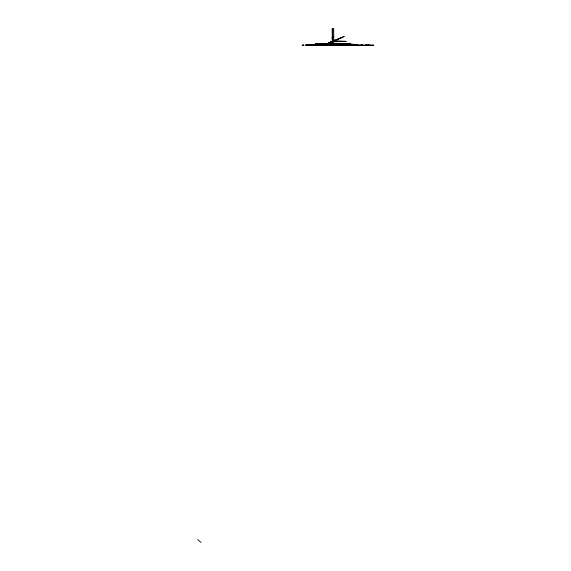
<?xml version="1.0" encoding="UTF-8"?>
<svg xmlns="http://www.w3.org/2000/svg" width="571" height="571" viewBox="0 0 571 571"><rect width="100%" height="100%" fill="white"/><g stroke="black" fill="none" stroke-linecap="round" stroke-linejoin="round"><path stroke-width="0.86" d="M302.252 45.28L303.908 45.073L302.252 45.073M319.346 45.28L320.731 45.073L319.346 45.073M321.701 45.28L323.193 45.073L315.577 45.28L317.34 45.28L317.312 44.795M320.552 45.287L320.352 45.28C325.149 45.33 326.327 44.973 331.537 45.023C331.958 45.437 330.602 45.33 330.488 45.188C331.137 45.858 330.987 43.831 333.835 44.567M328.361 45.173L326.412 45.309L330.124 45.28L326.491 45.287L327.133 45.173M330.68 44.759C335.527 46.479 328.304 44.41 327.647 45.18M327.961 45.28L329.203 45.295L327.997 45.18M332.022 44.681L331.915 45.28L325.863 44.931L331.565 45.28L331.587 44.545L331.623 45.188L330.959 45.195L331.701 45.287M332.051 45.18C332.85 44.41 316.584 45.345 331.965 44.859M338.796 44.766L332.186 45.287L335.391 45.195L335.391 44.702M332.722 45.28L332.693 28.55L333.728 28.55L333.728 43.51L333.236 43.51L333.236 45.195M321.773 45.28L328.703 44.831C320.395 44.859 337.989 45.423 332.243 44.788C331.537 44.345 335.691 45.544 334.67 45.073M335.206 45.28L335.156 44.674L332.9 44.702C332.222 45.787 332.593 44.046 331.972 45.073L324.778 44.895C321.223 45.302 326.298 45.066 324.778 45.109L331.594 44.988L330.802 45.188L331.223 45.28M336.497 45.073L337.175 45.073M336.847 44.838L340.352 44.959M337.796 44.345L334.485 44.345L333.728 45.023L340.337 45.287L340.016 45.052L340.816 44.645M341.173 45.28L341.051 44.881L352.543 45.273L344.549 44.638M342.079 44.788L342.878 45.073L342.343 45.28L342.343 44.795L352.321 44.816M352.243 45.28L352.543 45.066L335.734 44.916L335.741 44.424L337.49 44.467M316.948 45.18L322.536 45.173M370.508 45.073L373.298 45.28L361.893 45.28L370.722 45.28M311.666 45.287L314.578 45.08L311.666 45.073M330.202 45.066C326.384 44.674 336.997 45.066 326.498 44.959C328.975 45.53 320.338 45.245 326.455 45.152M326.498 44.959L327.683 45.173M334.556 45.28C331.18 44.088 337.204 45.694 334.306 45.195M339.281 44.731L335.22 45.066L344.213 44.781M335.784 45.28L340.88 45.088L334.563 45.009M333.728 45.287L330.616 45.28L331.301 44.831L322.522 44.831L331.366 45.28L330.595 45.195M325.57 44.895L331.394 44.724M328.211 45.073L331.708 45.223M331.266 45.195L327.79 44.788M331.151 43.924L330.795 44.31L331.644 43.924M332.693 28.971L332.201 28.971L332.343 44.995L330.873 44.017L331.879 45.016L332.979 44.781M331.48 44.281L331.537 45.023L326.876 44.945L332.351 44.988L318.697 44.709L318.711 45.202L331.373 44.945C331.858 44.581 328.618 46.158 327.647 45.28M336.383 45.28L339.852 45.073C332.893 46.244 338.682 43.639 339.824 45.28M324.05 44.36L322.558 45.059C311.316 44.759 331.872 44.038 320.709 44.295M322.558 45.059L319.218 44.938M318.154 44.881L319.046 44.417M317.933 44.823L325.163 44.981L332.615 41.362L325.135 44.923L325.249 45.302L318.39 44.873M324.471 44.802L321.116 44.823M328.796 44.738L325.106 45.016M351.843 45.28L342.379 44.838M334.906 43.532L341.529 43.639L334.071 43.632L334.906 43.467M317.447 44.41L315.635 44.374L317.447 44.624M321.851 44.724L322.458 44.923L321.816 44.766M334.713 44.131L334.178 44.531L337.54 44.588M343.849 44.081L341.33 44.031L345.341 44.167L341.308 44.038M330.595 45.102L323.757 45.202L331.344 45.18M348.703 44.424L351.45 44.959L351.065 45.28C346.825 44.302 350.444 44.638 344.37 44.459M343.649 44.802L352.528 45.28L338.396 44.731M346.105 45.102L346.59 45.123C347.418 44.617 347.91 44.452 346.597 44.916C345.219 44.424 350.337 43.86 351.272 44.581L351.265 45.073L351.472 44.588M341.565 44.26L336.555 44.181L335.355 43.632L342.036 43.824C325.748 43.389 340.416 42.661 343.235 44.367L342.036 43.824L335.698 43.475M318.197 45.28L317.904 45.059L331.965 44.923M332.493 44.995C333.05 44.581 332.386 45.452 332.029 44.581M334.442 43.831L339.966 43.71L334.449 43.617M346.083 41.497L333.25 41.169M336.555 44.181L336.555 43.617L349.316 44.766L349.316 45.245L342.422 44.666M340.816 45.073L336.576 44.831L338.574 44.666M350.772 45.08L336.198 45.009L342.008 44.752M355.298 44.788L358.01 44.959L343.885 45.223L337.975 44.745M337.839 43.881L350.844 43.896L337.846 43.674M338.339 44.759L337.968 44.952M343.842 44.988L339.545 44.809M306.884 44.866L319.203 45.159L306.891 44.759M335.798 44.01L345.926 44.124M344.563 44.01L345.926 44.21M323.793 43.967L332.072 44.395L323.8 43.753M335.612 44.981L339.716 45.145L339.716 44.652M315.891 43.731L329.046 44.31L315.884 43.724L315.863 44.224L325.513 44.645L332.358 44.31M328.989 44.652L327.276 44.688L331.651 44.916L331.672 44.424M327.54 44.317L328.311 44.831L327.54 44.317L327.818 45.038L328.311 44.831M336.24 45.18L338.36 45.28L336.319 45.002M344.606 45.102L346.247 43.81L346.725 44.053L344.606 45.102L346.725 44.053M345.091 45.13L346.74 43.839M340.337 45.073L336.212 44.795M322.743 44.238L315.734 43.532L328.875 44.438L327.112 44.417M351.786 45.195L351.75 44.752L351.786 45.195L337.675 45.016M348.688 44.816L344.277 44.467M201.006 542.45L197.73 539.609M339.488 45.123L341.565 45.28L339.488 45.123L339.267 44.638M341.322 44.888L341.551 45.287L341.001 45.28M332.222 45.28L356.547 45.28L334.37 45.073C341.686 45.559 330.559 44.831 335.377 45.28M334.706 45.109L333.485 44.973L338.789 44.552M336.419 45.28L336.776 45.195M346.982 44.617L347.689 44.046L346.982 44.617L347.639 44.531M347.189 44.638L347.032 44.131M347.432 44.517L347.689 44.046M336.562 44.495L338.096 44.488L336.412 44.26M336.562 44.281L338.089 44.317L334.413 44.595M341.765 43.846L347.653 45.109M346.062 44.981L347.668 45.023M347.703 44.945L349.359 45.038L342.514 44.631M335.027 45.102L334.599 44.802M337.333 44.809L334.72 45.073M333.921 45.045C342.129 43.653 332.144 46.608 334.128 44.752M330.309 44.695L322.95 45.173L329.645 44.666L331.016 45.109M332.208 44.774C331.565 45.337 333.336 44.638 332.079 45.002L332.843 45.009M334.941 45.287L335.841 44.417L342.536 44.138L335.841 44.481L334.884 45.073M334.941 45.223L336.533 45.216L337.368 44.474M334.485 44.345L337.796 44.402L333.828 45.287L338.125 44.766L334.542 45.123M337.061 44.866L337.732 44.217L343.007 44.16M327.925 43.439L334.499 40.134L328.018 43.632M324.164 45.28L326.783 43.91L324.092 45.18M329.945 42.589C329.617 46.065 308.19 45.723 325.513 44.845M324.142 45.23L325.663 44.545M330.873 44.017L331.872 45.009L326.933 45.145L328.218 45.295M334.499 40.134L334.106 40.32L334.592 40.32M329.881 42.718L344.242 36.416L329.967 42.911M339.31 44.374L335.213 44.531L339.267 44.395M335.256 44.509L335.234 45.016L340.773 44.695L333.578 45.102M325.135 44.923L327.854 43.803M331.737 41.826L340.873 37.879L331.815 42.018M340.873 37.879L340.516 38.029L340.958 38.071M327.44 44.831L316.106 45.28L315.863 44.859L315.92 45.287L331.758 45.088M331.708 44.923L331.594 44.988M336.79 43.967L334.135 43.903L336.769 43.76M328.775 44.845L328.91 45.295L328.867 44.802M339.866 44.438L336.469 44.131L336.555 43.617M336.469 44.131L339.11 44.324M336.462 43.653L349.316 44.766M316.941 44.816L319.753 43.881L316.998 45.016M319.753 43.881L319.339 44.003L319.81 44.081M348.317 44.752L348.902 44.559M351.45 44.959L351.065 45.28M316.213 44.823L314.814 45.28L315.863 44.859M314.771 45.109L330.545 44.645L330.523 44.16L314.785 44.788L314.807 45.28L318.939 44.809L314.785 45.316L316.098 45.073M330.031 44.788L323.9 45.073M318.118 44.588L319.81 44.395M318.39 44.938L319.053 44.624M318.126 44.802L319.817 44.602M324.835 44.995L325.342 45.116M351.286 44.759C351.957 45.523 349.795 45.202 351.272 45.195M361.629 45.009L362.842 45.002M361.657 45.216L362.878 45.209M323.15 45.28L328.139 45.295M337.068 44.174L335.891 44.395L343.606 43.831L340.787 44.031M343.599 43.774L342.422 43.996M335.769 44.695L342.293 44.031L335.769 44.695L337.475 44.759M335.777 44.781L340.594 44.046M315.064 45.28L330.83 44.681L330.809 44.188L315.042 44.788L315.078 45.28M337.718 44.452L334.47 44.809M336.162 44.866L334.535 45.066L334.906 45.166M333.835 45.073L338.168 44.417M334.606 44.873C330.388 45.109 338.232 44.395 335.163 44.759M336.133 44.238L337.233 44.174L336.133 44.452M336.091 44.574L335.156 44.674L335.22 45.195M333.107 44.988L334.049 44.888L333.528 44.766M329.303 44.709L330.216 44.609L329.31 44.766M344.441 44.659L346.069 44.495M340.016 45.259L346.069 44.702M331.68 44.574L330.266 45.038L330.873 44.752M337.697 44.224L336.597 44.417L337.825 44.245M325.499 44.574L325.755 44.952M326.833 44.859L330.409 44.809M333.507 45.18L338.56 44.752M318.697 44.709L318.711 45.202M322.95 45.173L329.481 44.816M325.513 45.28L331.216 45.287L330.737 45.28M339.852 44.859L336.39 45.073M335.17 44.081L336.897 43.96M321.851 45.245L330.216 44.674M336.911 44.167C330.423 44.595 339.973 44.195 335.206 44.431M351.993 45.237L343.492 44.574L337.761 44.909M343.492 44.574L347.368 44.716L346.925 44.602M343.421 44.795L337.689 44.916M331.016 45.209L331.623 45.188M330.88 44.224L332.365 44.988M324.942 44.195C335.327 43.953 321.366 44.203 325.427 44.395M334.413 44.531L338.011 44.288M352.75 44.617L341.337 45.28L352.735 44.41M349.209 44.117L356.176 44.467L349.216 44.331M356.168 44.26L355.69 44.495M332.151 45.28L331.48 45.18M365.212 45.073L369.337 44.952M315.799 44.524L318.318 44.459M317.904 45.273L328.939 44.823M325.092 45.287L332.251 45.023L325.527 45.188M325.948 45.209L326.583 45.287L325.948 45.316M318.946 45.023L318.368 44.831M324.564 45.088L331.287 44.909C328.66 45.666 320.36 44.873 331.651 44.916M325.449 44.488L318.518 44.724L318.539 45.209L334.313 44.774M327.147 44.431L328.896 44.367M335.234 45.016L340.908 44.831M328.839 43.974L328.361 43.988L328.846 44.181M306.149 45.173L312.722 44.995L306.149 45.28M342.55 44.952L356.968 44.574L342.586 45.188M334.135 43.903L336.569 43.839M365.219 45.28L369.344 45.159M307.633 45.073L318.511 44.823M307.633 45.28L328.211 44.788M328.054 45.116L330.973 45.023M315.806 44.731L318.325 44.666M331.872 45.009L331.48 44.802L331.879 45.016M330.873 44.966L316.106 45.28L316.134 44.795L317.455 44.795L317.455 45.28M323.793 45.188L325.249 45.28M328.989 44.438L327.119 44.588M320.402 44.823L318.689 44.859L322.194 44.816M329.032 44.802L324.235 45.13M323.907 45.138L322.644 45.166L330.623 45.116M343.878 45.009L353.542 44.823M331.223 45.073L330.266 45.038M343.949 45.023L357.931 44.738M326.533 45.287L328.218 45.195M351.793 44.574L343.15 44.759L343.1 45.28L344.92 45.28L344.92 44.788L343.307 44.788L343.1 45.28M331.587 44.545L330.623 44.545L331.08 44.981M339.274 44.823L335.905 44.274L342.536 44.138M335.905 44.338L338.375 44.317M332.572 44.788L332.308 45.016M335.177 44.988L339.317 45.023M336.904 44.959L342.129 44.724M338.168 44.731L335.541 44.745L338.168 44.645M343.421 44.702L347.368 44.624M323.15 45.073L323.614 45.266M330.752 45.109L331.573 45.209L324.043 45.145L324.87 45.188M319.203 44.831L329.56 44.959M331.473 44.774L326.498 44.745M344.92 44.788L344.92 45.28M334.406 45.073L335.377 45.073M332.201 29.178L332.693 29.178M332.201 30.755L332.693 30.755M332.201 36.958L333.728 36.958M332.201 37.172L332.693 37.172M332.201 37.379L332.693 37.379M332.201 38.642L332.693 38.642M332.201 38.849L332.693 38.849M332.201 39.064L332.693 39.064M332.201 43.603L332.693 43.603M332.201 44.567L332.693 44.567M344.691 44.752L349.987 44.752M351.743 44.931L337.632 44.759L337.668 45.195M330.609 45.073L332.001 45.073M322.515 44.888L325.57 44.831M373.298 45.073L372.849 45.073L373.298 45.28M320.352 45.073L325.434 45.08M335.784 45.073L336.276 45.073M314.578 45.08L313.879 45.08L314.578 45.295M330.795 44.095L332.079 44.188M341.337 43.824L343.856 43.867M337.233 44.388L336.79 44.167M317.733 44.06L329.681 44.245M341.051 44.881L352.543 45.066M341.351 45.08L352.543 45.273M335.327 43.931L336.704 43.953L335.327 43.988M326.455 45.259L326.84 45.287M333.257 40.962L346.09 41.29M335.691 43.532L338.874 43.61M340.487 43.71L342.079 43.746M344.363 44.674L348.895 44.774M341.893 44.816L352.393 45.08M353.749 44.402L356.176 44.467M336.74 44.816L350.837 45.287M346.825 44.502L347.318 44.517M328.796 44.581L327.097 44.517L328.832 44.624M327.097 44.724L331.344 44.895M335.148 44.374L333.514 44.302L335.148 44.431M343.242 44.666L351.993 45.023M338.375 45.073L337.632 45.038L338.36 45.28M330.059 44.838L329.196 45.059M329.181 44.845L329.567 44.866M329.645 45.073L330.067 45.052M343.599 44.381L351.386 44.745M335.541 44.652L335.984 44.681M344.62 44.888L345.105 44.916M336.248 44.995L340.209 45.23M323.586 44.274L315.749 43.767M351.465 45.073L341.451 44.095M323.457 44.281L315.563 43.703L319.946 44.238M344.263 44.681L348.667 45.023M336.597 44.624L340.88 45.088M343.114 44.502L347.318 44.988M348.281 44.545L351.486 45.159M335.755 45.195L336.219 45.28M347.739 44.738L349.181 45.088M333.236 44.823L334.734 45.195M344.213 44.838L343.549 44.41M335.905 44.274L337.625 44.902M342.586 44.617L342.878 45.073M342.564 44.823L342.857 45.28M331.259 41.69L331.815 41.483L325.841 44.438M314.807 44.788L314.828 45.28M349.224 44.802L349.224 45.28M338.018 44.795L338.011 45.287M333.071 44.702L333.071 45.195M316.27 44.795L316.27 45.28M305.542 45.073L310.767 45.28L305.542 45.073M333.214 44.238L334.884 44.36L333.214 44.238M334.106 44.381L333.514 44.367L334.106 44.381M332.486 30.97L332.415 31.74L332.486 30.97M361.5 45.073L357.446 45.28L361.5 45.073M330.859 45.188L330.402 44.952L330.852 45.202"/></g></svg>
